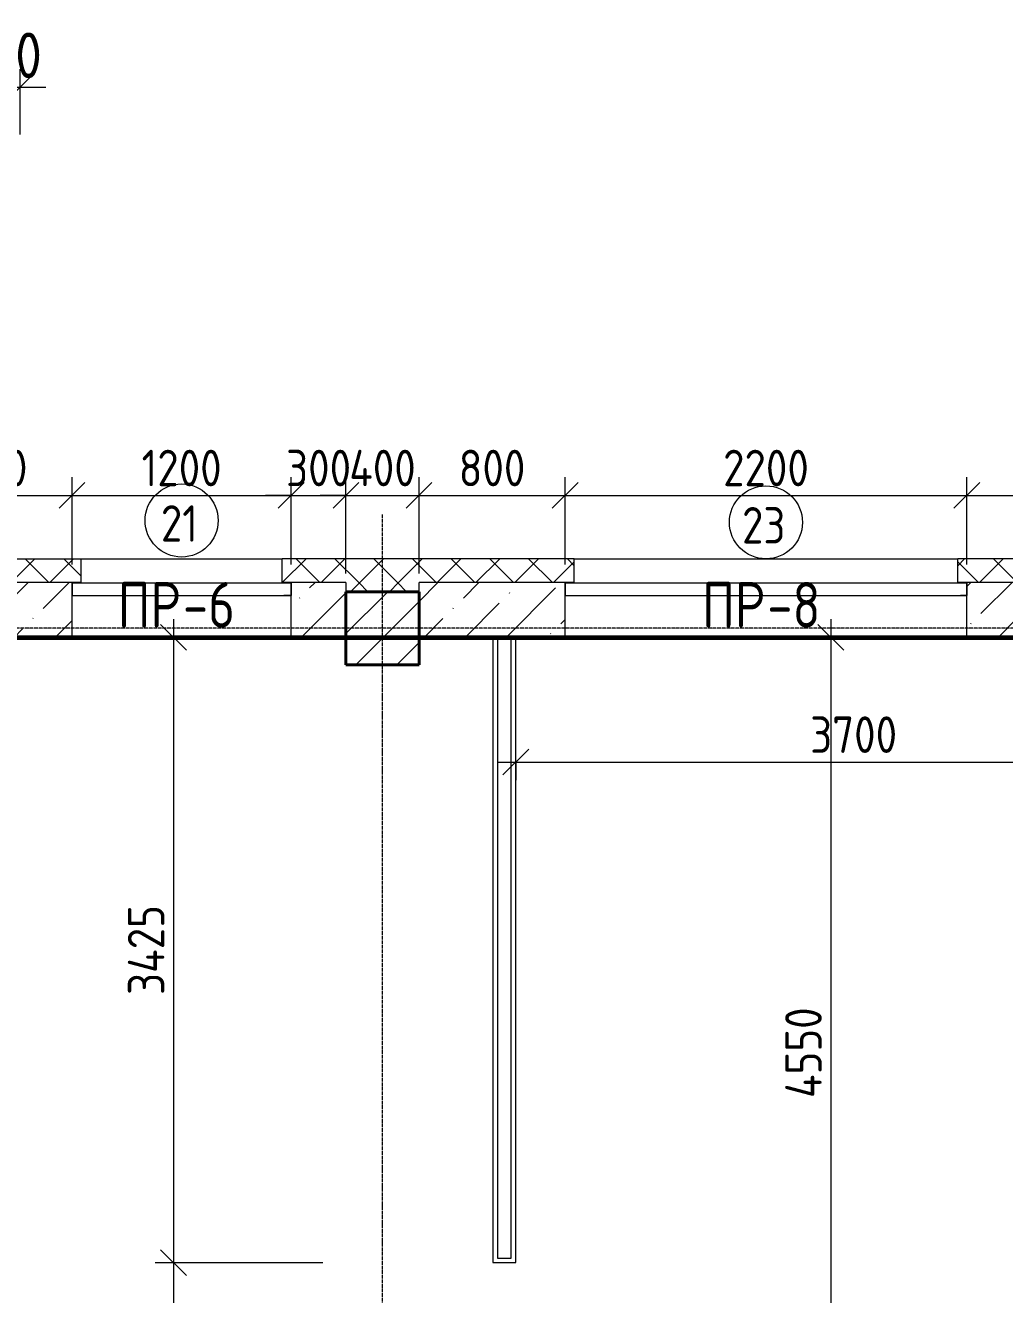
# Model space of a CAD drawing. Header units: millimetres. Extents: x -56773 to 221258, y -262288 to 26541.
# Drawn here: x 54928 to 60291, y -43110 to -36158 of the extents above; entities that cross this region are included whole.
import ezdxf

# ---------------------------------------------------------------- set-up
doc = ezdxf.new("R2010")
doc.units = ezdxf.units.MM
doc.linetypes.add('ADSK_Линия сетки', pattern=[25, 20, -2.5, 0, -2.5])
for name, color, linetype, lineweight in [('3.1 Штукатурка внешн стен для инвесторов', 5, 'Continuous', 60), ('_ Окна', 7, 'Continuous', 18), ('Марки', 7, 'Continuous', 20), ('Марки окон', 7, 'Continuous', 20), ('Несущие колонны', 7, 'Continuous', 18), ('Окна', 7, 'Continuous', 9), ('Оси', 7, 'Continuous', 9), ('Размеры', 7, 'Continuous', 9), ('Стены внутренние', 7, 'Continuous', 18), ('Стены наружные', 7, 'Continuous', 18), ('Стены несущие', 7, 'Continuous', 30), ('Стены отделка', 7, 'Continuous', 30), ('Стены штриховка', 7, 'Continuous', 9)]:
    doc.layers.add(name, color=color, linetype=linetype, lineweight=lineweight)
doc.styles.add('GOST Common_2', font='', dxfattribs={"width": 0.9, "height": 250})
doc.styles.add('GOST Common_3', font='', dxfattribs={"width": 0.9, "height": 200})
doc.styles.add('GOST Common_5', font='', dxfattribs={"width": 0.85, "height": 250})
doc.styles.get('GOST Common_2').set_extended_font_data('GOST Common')
doc.styles.get('GOST Common_3').set_extended_font_data('GOST Common')
doc.styles.get('GOST Common_5').set_extended_font_data('GOST Common')
doc.dimstyles.new('ADSK_Основной_2_0', dxfattribs={"dimscale": 304.8, "dimtxt": 201.142999, "dimasz": 0.463911, "dimexe": 0.328084, "dimexo": 0.328084, "dimgap": 0.164042, "dimtad": 1, "dimdec": 3, "dimrnd": 0.001, "dimdsep": 46, "dimtxsty": 'GOST Common_3', "dimblk1": 'OBLIQUE', "dimblk2": 'OBLIQUE', "dimsah": 1, "dimcen": 0.09, "dimdle": 0.328084, "dimazin": 2, "dimtfac": 1, "dimtdec": 4, "dimtix": 1, "dimtmove": 0, "dimatfit": 3, "dimfxl": 1, "dimtvp": 1, "dimtolj": 1, "dimtzin": 0, "dimlwd": 20, "dimlwe": 20, "dimarcsym": 2})
doc.dimstyles.new('ADSK_Основной_2_0_2', dxfattribs={"dimscale": 304.8, "dimtxt": 201.142999, "dimasz": 0.463911, "dimexe": 0.328084, "dimexo": 0.328084, "dimgap": 0.164042, "dimtad": 1, "dimdec": 3, "dimrnd": 0.001, "dimdsep": 46, "dimtxsty": 'GOST Common_3', "dimblk1": 'OBLIQUE', "dimblk2": 'OBLIQUE', "dimsah": 1, "dimcen": 0.09, "dimdle": 0.328084, "dimazin": 2, "dimtfac": 1, "dimtdec": 4, "dimtix": 1, "dimtmove": 0, "dimatfit": 3, "dimfxl": 1, "dimtvp": 1, "dimtolj": 1, "dimtzin": 0, "dimlwd": 20, "dimlwe": 20, "dimarcsym": 2})
doc.dimstyles.new('ADSK_Основной_2_0_3', dxfattribs={"dimscale": 304.8, "dimtxt": 201.142999, "dimasz": 0.463911, "dimexe": 0.328084, "dimexo": 0.328084, "dimgap": 0.164042, "dimtad": 1, "dimdec": 3, "dimrnd": 0.001, "dimdsep": 46, "dimtxsty": 'GOST Common_2', "dimblk1": 'OBLIQUE', "dimblk2": 'OBLIQUE', "dimsah": 1, "dimcen": 0.09, "dimdle": 0.328084, "dimazin": 2, "dimtfac": 1, "dimtdec": 4, "dimtix": 1, "dimtmove": 0, "dimatfit": 3, "dimfxl": 1, "dimtvp": 1, "dimtolj": 1, "dimtzin": 0, "dimlwd": 20, "dimlwe": 20, "dimarcsym": 2})
pattern_1 = [(45, (1283.93, -48864.63), (-106.066, 106.066), []), (135, (1283.93, -48864.63), (-106.066, -106.066), [])]

# ---------------------------------------------------------------- blocks, each defined once
blk = doc.blocks.new('ОКНО L14 _3СТ_RS - ОК-7_2200х2000h_противоударное-3556642-Кладочный план 1-го этажа')
at = {"layer": '_ Окна'}
for p, q in [((-1138.1, 149), (1061.9, 149)), ((-1138.1, 149), (-1138.1, 79)), ((-1138.1, 149), (-1133.1, 149)), ((1061.9, 149), (1056.9, 149)), ((1061.9, 149), (1061.9, 79)), ((-1138.1, 79), (1061.9, 79)), ((-1138.1, 79), (-1103.1, 79)), ((1061.9, 79), (1026.9, 79))]:
    blk.add_line(p, q, dxfattribs=at)
blk = doc.blocks.new('ADSK_КолоннаЖБ_Прямоугольная - 400x400 мм-1807143-Кладочный план 1-го этажа')
at = {"layer": 'Несущие колонны', "lineweight": 40}
for p, q in [((-200, 200), (200, 200)), ((-200, -200), (-200, 200)), ((200, 200), (200, -200)), ((200, -200), (-200, -200))]:
    blk.add_line(p, q, dxfattribs=at)
blk = doc.blocks.new('ОКНО L01 _СТ_RS - ОК-8_1200х2000h_противоударное-3556807-Кладочный план 1-го этажа')
at = {"layer": '_ Окна'}
for p, q in [((-638.1, 149), (561.9, 149)), ((-638.1, 149), (-638.1, 79)), ((-638.1, 149), (-633.1, 149)), ((561.9, 149), (556.9, 149)), ((561.9, 149), (561.9, 79)), ((-638.1, 79), (561.9, 79)), ((-638.1, 79), (-598.1, 79)), ((561.9, 79), (521.9, 79))]:
    blk.add_line(p, q, dxfattribs=at)
blk = doc.blocks.new('_Oblique')
at = {"color": 0, "linetype": 'ByBlock', "lineweight": -2}
blk.add_line((-0.5, -0.5), (0.5, 0.5), dxfattribs=at)
blk = doc.blocks.new('*D4249')
at = {"layer": 'Defpoints', "color": 0, "lineweight": 25, "transparency": 16777216}
for p in [(54323.9, -38632.1), (55183.9, -38732.1), (55183.9, -39210.7)]:
    blk.add_point(p, dxfattribs=at)
at = {"layer": 'Размеры', "color": 0, "lineweight": 20, "transparency": 16777216}
for p, q in [((55183.9, -39110.7), (55183.9, -38632.1)), ((54223.9, -38732.1), (55283.9, -38732.1)), ((54323.9, -38732.1), (54323.9, -38832.1))]:
    blk.add_line(p, q, dxfattribs=at)
at = {"layer": 'Размеры', "color": 0, "lineweight": 20, "transparency": 16777216, "xscale": 141.4, "yscale": 141.4, "zscale": 141.4, "rotation": 180}
blk.add_blockref('_Oblique', (54323.9, -38732.1), dxfattribs=at)
at = {"layer": 'Размеры', "color": 0, "lineweight": 20, "transparency": 16777216, "xscale": 141.4, "yscale": 141.4, "zscale": 141.4}
blk.add_blockref('_Oblique', (55183.9, -38732.1), dxfattribs=at)
at = {"layer": 'Размеры', "color": 0, "lineweight": 9, "transparency": 16777216, "insert": (54753.9, -38582.1), "char_height": 200, "width": 454.106, "attachment_point": 5, "style": 'GOST Common_3'}
blk.add_mtext('\\A1;860', dxfattribs=at)
blk = doc.blocks.new('*D4250')
at = {"layer": 'Defpoints', "color": 0, "lineweight": 25, "transparency": 16777216}
for p in [(56383.9, -38732.1), (55183.9, -39210.7), (56383.9, -39210.7)]:
    blk.add_point(p, dxfattribs=at)
at = {"layer": 'Размеры', "color": 0, "lineweight": 20, "transparency": 16777216}
for p, q in [((55183.9, -39110.7), (55183.9, -38632.1)), ((56383.9, -39110.7), (56383.9, -38632.1)), ((55083.9, -38732.1), (56483.9, -38732.1))]:
    blk.add_line(p, q, dxfattribs=at)
at = {"layer": 'Размеры', "color": 0, "lineweight": 20, "transparency": 16777216, "xscale": 141.4, "yscale": 141.4, "zscale": 141.4, "rotation": 180}
blk.add_blockref('_Oblique', (55183.9, -38732.1), dxfattribs=at)
at = {"layer": 'Размеры', "color": 0, "lineweight": 20, "transparency": 16777216, "xscale": 141.4, "yscale": 141.4, "zscale": 141.4}
blk.add_blockref('_Oblique', (56383.9, -38732.1), dxfattribs=at)
at = {"layer": 'Размеры', "color": 0, "lineweight": 9, "transparency": 16777216, "insert": (55783.9, -38582.1), "char_height": 200, "width": 560.473, "attachment_point": 5, "style": 'GOST Common_3'}
blk.add_mtext('\\A1;1200', dxfattribs=at)
blk = doc.blocks.new('*D4251')
at = {"layer": 'Defpoints', "color": 0, "lineweight": 25, "transparency": 16777216}
for p in [(56683.9, -38732.1), (56383.9, -39210.7), (56683.9, -39259.7)]:
    blk.add_point(p, dxfattribs=at)
at = {"layer": 'Размеры', "color": 0, "lineweight": 20, "transparency": 16777216}
for p, q in [((56383.9, -39110.7), (56383.9, -38632.1)), ((56683.9, -39159.7), (56683.9, -38632.1)), ((56383.9, -38732.1), (56242.5, -38732.1)), ((56383.9, -38732.1), (56683.9, -38732.1)), ((56683.9, -38732.1), (56825.3, -38732.1))]:
    blk.add_line(p, q, dxfattribs=at)
at = {"layer": 'Размеры', "color": 0, "lineweight": 20, "transparency": 16777216, "xscale": 141.4, "yscale": 141.4, "zscale": 141.4}
blk.add_blockref('_Oblique', (56383.9, -38732.1), dxfattribs=at)
at = {"layer": 'Размеры', "color": 0, "lineweight": 20, "transparency": 16777216, "xscale": 141.4, "yscale": 141.4, "zscale": 141.4, "rotation": 180}
blk.add_blockref('_Oblique', (56683.9, -38732.1), dxfattribs=at)
at = {"layer": 'Размеры', "color": 0, "lineweight": 9, "transparency": 16777216, "insert": (56533.9, -38582.1), "char_height": 200, "width": 454.106, "attachment_point": 5, "style": 'GOST Common_3'}
blk.add_mtext('\\A1;300', dxfattribs=at)
blk = doc.blocks.new('*D4252')
at = {"layer": 'Defpoints', "color": 0, "lineweight": 25, "transparency": 16777216}
for p in [(57083.9, -38732.1), (56683.9, -39259.7), (57083.9, -39259.7)]:
    blk.add_point(p, dxfattribs=at)
at = {"layer": 'Размеры', "color": 0, "lineweight": 20, "transparency": 16777216}
for p, q in [((56683.9, -39159.7), (56683.9, -38632.1)), ((57083.9, -39159.7), (57083.9, -38632.1)), ((56683.9, -38732.1), (56542.5, -38732.1)), ((56683.9, -38732.1), (57083.9, -38732.1)), ((57083.9, -38732.1), (57225.3, -38732.1))]:
    blk.add_line(p, q, dxfattribs=at)
at = {"layer": 'Размеры', "color": 0, "lineweight": 20, "transparency": 16777216, "xscale": 141.4, "yscale": 141.4, "zscale": 141.4}
blk.add_blockref('_Oblique', (56683.9, -38732.1), dxfattribs=at)
at = {"layer": 'Размеры', "color": 0, "lineweight": 20, "transparency": 16777216, "xscale": 141.4, "yscale": 141.4, "zscale": 141.4, "rotation": 180}
blk.add_blockref('_Oblique', (57083.9, -38732.1), dxfattribs=at)
at = {"layer": 'Размеры', "color": 0, "lineweight": 9, "transparency": 16777216, "insert": (56883.9, -38582.1), "char_height": 200, "width": 474.561, "attachment_point": 5, "style": 'GOST Common_3'}
blk.add_mtext('\\A1;400', dxfattribs=at)
blk = doc.blocks.new('*D4253')
at = {"layer": 'Defpoints', "color": 0, "lineweight": 25, "transparency": 16777216}
for p in [(57883.9, -38732.1), (57083.9, -39259.7), (57883.9, -39210.7)]:
    blk.add_point(p, dxfattribs=at)
at = {"layer": 'Размеры', "color": 0, "lineweight": 20, "transparency": 16777216}
for p, q in [((57083.9, -39159.7), (57083.9, -38632.1)), ((57883.9, -39110.7), (57883.9, -38632.1)), ((56983.9, -38732.1), (57983.9, -38732.1))]:
    blk.add_line(p, q, dxfattribs=at)
at = {"layer": 'Размеры', "color": 0, "lineweight": 20, "transparency": 16777216, "xscale": 141.4, "yscale": 141.4, "zscale": 141.4, "rotation": 180}
blk.add_blockref('_Oblique', (57083.9, -38732.1), dxfattribs=at)
at = {"layer": 'Размеры', "color": 0, "lineweight": 20, "transparency": 16777216, "xscale": 141.4, "yscale": 141.4, "zscale": 141.4}
blk.add_blockref('_Oblique', (57883.9, -38732.1), dxfattribs=at)
at = {"layer": 'Размеры', "color": 0, "lineweight": 9, "transparency": 16777216, "insert": (57483.9, -38582.1), "char_height": 200, "width": 454.106, "attachment_point": 5, "style": 'GOST Common_3'}
blk.add_mtext('\\A1;800', dxfattribs=at)
blk = doc.blocks.new('*D4254')
at = {"layer": 'Defpoints', "color": 0, "lineweight": 25, "transparency": 16777216}
for p in [(60083.9, -38732.1), (57883.9, -39210.7), (60083.9, -39210.7)]:
    blk.add_point(p, dxfattribs=at)
at = {"layer": 'Размеры', "color": 0, "lineweight": 20, "transparency": 16777216}
for p, q in [((57883.9, -39110.7), (57883.9, -38632.1)), ((60083.9, -39110.7), (60083.9, -38632.1)), ((57783.9, -38732.1), (60183.9, -38732.1))]:
    blk.add_line(p, q, dxfattribs=at)
at = {"layer": 'Размеры', "color": 0, "lineweight": 20, "transparency": 16777216, "xscale": 141.4, "yscale": 141.4, "zscale": 141.4, "rotation": 180}
blk.add_blockref('_Oblique', (57883.9, -38732.1), dxfattribs=at)
at = {"layer": 'Размеры', "color": 0, "lineweight": 20, "transparency": 16777216, "xscale": 141.4, "yscale": 141.4, "zscale": 141.4}
blk.add_blockref('_Oblique', (60083.9, -38732.1), dxfattribs=at)
at = {"layer": 'Размеры', "color": 0, "lineweight": 9, "transparency": 16777216, "insert": (58983.9, -38582.1), "char_height": 200, "width": 605.475, "attachment_point": 5, "style": 'GOST Common_3'}
blk.add_mtext('\\A1;2200', dxfattribs=at)
blk = doc.blocks.new('*D4255')
at = {"layer": 'Defpoints', "color": 0, "lineweight": 25, "transparency": 16777216}
for p in [(62683.9, -38732.1), (60083.9, -39210.7), (62683.9, -39259.7)]:
    blk.add_point(p, dxfattribs=at)
at = {"layer": 'Размеры', "color": 0, "lineweight": 20, "transparency": 16777216}
for p, q in [((60083.9, -39110.7), (60083.9, -38632.1)), ((62683.9, -39159.7), (62683.9, -38632.1)), ((59983.9, -38732.1), (62783.9, -38732.1))]:
    blk.add_line(p, q, dxfattribs=at)
at = {"layer": 'Размеры', "color": 0, "lineweight": 20, "transparency": 16777216, "xscale": 141.4, "yscale": 141.4, "zscale": 141.4, "rotation": 180}
blk.add_blockref('_Oblique', (60083.9, -38732.1), dxfattribs=at)
at = {"layer": 'Размеры', "color": 0, "lineweight": 20, "transparency": 16777216, "xscale": 141.4, "yscale": 141.4, "zscale": 141.4}
blk.add_blockref('_Oblique', (62683.9, -38732.1), dxfattribs=at)
at = {"layer": 'Размеры', "color": 0, "lineweight": 9, "transparency": 16777216, "insert": (61383.9, -38582.1), "char_height": 200, "width": 605.475, "attachment_point": 5, "style": 'GOST Common_3'}
blk.add_mtext('\\A1;2600', dxfattribs=at)
blk = doc.blocks.new('*D3875')
at = {"layer": 'Defpoints', "color": 0, "lineweight": 25, "transparency": 16777216}
for p in [(57613.9, -40092.6), (61313.9, -40092.6), (61313.9, -40192.6)]:
    blk.add_point(p, dxfattribs=at)
at = {"layer": 'Размеры', "color": 0, "lineweight": 20, "transparency": 16777216}
for p, q in [((57513.9, -40192.6), (61413.9, -40192.6)), ((57613.9, -40192.6), (57613.9, -40292.6)), ((61313.9, -40192.6), (61313.9, -40292.6))]:
    blk.add_line(p, q, dxfattribs=at)
at = {"layer": 'Размеры', "color": 0, "lineweight": 20, "transparency": 16777216, "xscale": 141.4, "yscale": 141.4, "zscale": 141.4, "rotation": 180}
blk.add_blockref('_Oblique', (57613.9, -40192.6), dxfattribs=at)
at = {"layer": 'Размеры', "color": 0, "lineweight": 20, "transparency": 16777216, "xscale": 141.4, "yscale": 141.4, "zscale": 141.4}
blk.add_blockref('_Oblique', (61313.9, -40192.6), dxfattribs=at)
at = {"layer": 'Размеры', "color": 0, "lineweight": 9, "transparency": 16777216, "insert": (59463.9, -40042.6), "char_height": 200, "width": 605.475, "attachment_point": 5, "style": 'GOST Common_3'}
blk.add_mtext('\\A1;3700', dxfattribs=at)
blk = doc.blocks.new('*D3876')
at = {"layer": 'Defpoints', "color": 0, "lineweight": 25, "transparency": 16777216}
for p in [(59439.3, -39509.7), (59339.3, -44059.7), (59513.9, -44059.7)]:
    blk.add_point(p, dxfattribs=at)
at = {"layer": 'Размеры', "color": 0, "lineweight": 20, "transparency": 16777216}
for p, q in [((59339.3, -39409.7), (59339.3, -44159.7)), ((59339.3, -39509.7), (59239.3, -39509.7)), ((59413.9, -44059.7), (59239.3, -44059.7))]:
    blk.add_line(p, q, dxfattribs=at)
at = {"layer": 'Размеры', "color": 0, "lineweight": 20, "transparency": 16777216, "xscale": 141.4, "yscale": 141.4, "zscale": 141.4}
for p, rotation in [((59339.3, -39509.7), 90), ((59339.3, -44059.7), 270)]:
    blk.add_blockref('_Oblique', p, dxfattribs=dict(at, rotation=rotation))
at = {"layer": 'Размеры', "color": 0, "lineweight": 9, "transparency": 16777216, "insert": (59189.3, -41784.7), "char_height": 200, "width": 625.93, "attachment_point": 5, "rotation": 90, "style": 'GOST Common_3'}
blk.add_mtext('\\A1;4550', dxfattribs=at)
blk = doc.blocks.new('*D3880')
at = {"layer": 'Defpoints', "color": 0, "lineweight": 25, "transparency": 16777216}
for p in [(55839.6, -39509.7), (55739.7, -42934.7), (56657, -42934.7)]:
    blk.add_point(p, dxfattribs=at)
at = {"layer": 'Размеры', "color": 0, "lineweight": 20, "transparency": 16777216}
for p, q in [((55739.7, -39409.7), (55739.7, -43034.7)), ((55739.6, -39509.7), (55639.7, -39509.7)), ((56557, -42934.7), (55639.7, -42934.7))]:
    blk.add_line(p, q, dxfattribs=at)
at = {"layer": 'Размеры', "color": 0, "lineweight": 20, "transparency": 16777216, "xscale": 141.4, "yscale": 141.4, "zscale": 141.4}
for p, rotation in [((55739.7, -39509.7), 90), ((55739.7, -42934.7), 270)]:
    blk.add_blockref('_Oblique', p, dxfattribs=dict(at, rotation=rotation))
at = {"layer": 'Размеры', "color": 0, "lineweight": 9, "transparency": 16777216, "insert": (55589.7, -41222.2), "char_height": 200, "width": 625.93, "attachment_point": 5, "rotation": 90, "style": 'GOST Common_3'}
blk.add_mtext('\\A1;3425', dxfattribs=at)
blk = doc.blocks.new('*D3881')
at = {"layer": 'Defpoints', "color": 0, "lineweight": 25, "transparency": 16777216}
for p in [(56657, -42934.7), (55739.7, -44034.7), (56657, -44034.7)]:
    blk.add_point(p, dxfattribs=at)
at = {"layer": 'Размеры', "color": 0, "lineweight": 20, "transparency": 16777216}
for p, q in [((55739.7, -42834.7), (55739.7, -44134.7)), ((56557, -42934.7), (55639.7, -42934.7)), ((56557, -44034.7), (55639.7, -44034.7))]:
    blk.add_line(p, q, dxfattribs=at)
at = {"layer": 'Размеры', "color": 0, "lineweight": 20, "transparency": 16777216, "xscale": 141.4, "yscale": 141.4, "zscale": 141.4}
for p, rotation in [((55739.7, -42934.7), 90), ((55739.7, -44034.7), 270)]:
    blk.add_blockref('_Oblique', p, dxfattribs=dict(at, rotation=rotation))
at = {"layer": 'Размеры', "color": 0, "lineweight": 9, "transparency": 16777216, "insert": (55589.7, -43484.7), "char_height": 200, "width": 515.472, "attachment_point": 5, "rotation": 90, "style": 'GOST Common_3'}
blk.add_mtext('\\A1;1100', dxfattribs=at)
blk = doc.blocks.new('*D3902')
at = {"layer": 'Defpoints', "color": 0, "lineweight": 25, "transparency": 16777216}
for p in [(54898.9, -36496.7), (54698.9, -36854.7), (54898.9, -36854.7)]:
    blk.add_point(p, dxfattribs=at)
at = {"layer": 'Размеры', "color": 0, "lineweight": 20, "transparency": 16777216}
for p, q in [((54698.9, -36754.7), (54698.9, -36396.7)), ((54898.9, -36754.7), (54898.9, -36396.7)), ((54698.9, -36496.7), (54557.5, -36496.7)), ((54698.9, -36496.7), (54898.9, -36496.7)), ((54898.9, -36496.7), (55040.3, -36496.7))]:
    blk.add_line(p, q, dxfattribs=at)
at = {"layer": 'Размеры', "color": 0, "lineweight": 20, "transparency": 16777216, "xscale": 141.4, "yscale": 141.4, "zscale": 141.4}
blk.add_blockref('_Oblique', (54698.9, -36496.7), dxfattribs=at)
at = {"layer": 'Размеры', "color": 0, "lineweight": 20, "transparency": 16777216, "xscale": 141.4, "yscale": 141.4, "zscale": 141.4, "rotation": 180}
blk.add_blockref('_Oblique', (54898.9, -36496.7), dxfattribs=at)
at = {"layer": 'Размеры', "color": 0, "lineweight": 9, "transparency": 16777216, "insert": (54798.9, -36321.7), "char_height": 250, "width": 454.106, "attachment_point": 5, "style": 'GOST Common_2'}
blk.add_mtext('\\A1;200', dxfattribs=at)
blk = doc.blocks.new('М_окна1 - Маркировка типоразмера-1510237-Кладочный план 1-го этажа')
at = {"layer": 'Марки окон'}
blk.add_circle((0, 0), 2, dxfattribs=at)

msp = doc.modelspace()

# ---------------------------------------------------------------- hatches: boundary and pattern name
at = {"layer": 'Несущие колонны', "lineweight": 9}
h = msp.add_hatch(dxfattribs=at)
h.set_pattern_fill('FP_3', color=256, style=0, pattern_type=2)
h.set_pattern_definition([(45, (1283.93, -48864.63), (-224.5064, 224.5064), []), (45, (1508.44, -48864.63), (-224.5064, 224.5064), [396.875, -79.375, 3.353, -76.022])])
h.paths.add_polyline_path([(56683.9343, -39659.6624), (57083.9343, -39659.6624), (57083.9343, -39259.6624), (56683.9343, -39259.6624)])
at = {"layer": 'Стены внутренние', "lineweight": 9}
h = msp.add_hatch(dxfattribs=at)
h.set_pattern_fill('FP_1', color=256, style=0, pattern_type=2)
h.set_pattern_definition([(45, (1283.93, -48864.63), (84.18955, 308.69595), [396.875, -79.375, 3.353, -76.022])])
h.paths.add_polyline_path([(50883.9343, -39509.6624), (51023.9343, -39509.6624), (51023.9343, -39209.6624), (50883.9343, -39209.6624)])
h.paths.add_polyline_path([(55183.9343, -39509.6624), (55183.9343, -39210.6624), (54323.9343, -39209.6624), (54323.9343, -39509.6624), (54688.9343, -39509.6624)])
h.paths.add_polyline_path([(62683.9343, -39509.6624), (62683.9343, -39209.6624), (60083.9343, -39210.6624), (60083.9343, -39509.6624), (61433.9343, -39509.6624)])
h.paths.add_polyline_path([(52493.9343, -39509.6624), (53173.9343, -39509.6624), (53173.9343, -39209.6624), (52403.9343, -39209.6624), (52403.9343, -39509.6624), (52463.9343, -39509.6624)])
h.paths.add_polyline_path([(57883.9343, -39509.6624), (57883.9343, -39210.6624), (57083.9343, -39209.6624), (57083.9343, -39509.6624), (57613.9343, -39509.6624)])
h.paths.add_polyline_path([(56683.9343, -39509.6624), (56683.9343, -39209.6624), (56383.9343, -39210.6624), (56383.9343, -39509.6624)])
at = {"layer": 'Стены наружные', "lineweight": 9}
h = msp.add_hatch(dxfattribs=at)
h.set_pattern_fill('FP_4', color=256, style=0, pattern_type=2)
h.set_pattern_definition(pattern_1)
h.paths.add_polyline_path([(55233.9343, -39209.6624), (55233.9343, -39079.6624), (54323.9343, -39079.6624), (54323.9343, -39209.6624)])
h.paths.add_polyline_path([(52403.9343, -39209.6624), (53173.9343, -39209.6624), (53173.9343, -39079.6624), (52403.9343, -39079.6624)])
h.paths.add_polyline_path([(62683.9343, -39209.6624), (62683.9343, -39079.6624), (60033.9343, -39079.6624), (60033.9343, -39209.6624), (61329.6592, -39209.6624)])
h.paths.add_polyline_path([(51022.3524, -39209.6624), (51023.9343, -39209.6624), (51023.9343, -39079.6624), (50883.9343, -39079.6624), (50883.9343, -39209.6624)])
h.paths.add_polyline_path([(56683.9343, -39209.6624), (57933.9343, -39209.6624), (57933.9343, -39079.6624), (56333.9343, -39079.6624), (56333.9343, -39209.6624)])
h = msp.add_hatch(dxfattribs=at)
h.set_pattern_fill('FP_4', color=256, style=0, pattern_type=2)
h.set_pattern_definition(pattern_1)
h.paths.add_polyline_path([(56683.9343, -39259.6624), (57083.9343, -39259.6624), (57083.9343, -39209.6624), (56683.9343, -39209.6624)])

# ---------------------------------------------------------------- linework, layer by layer
at = {"layer": '3.1 Штукатурка внешн стен для инвесторов'}
msp.add_lwpolyline([(50983.9343, -40559.6624), (52763.9343, -40559.6624), (52763.9343, -39509.6624), (54563.9343, -39509.6624), (61313.9343, -39509.6624)], dxfattribs=at)
at = {"layer": 'Несущие колонны', "lineweight": 9}
for p, q in [((57083.9343, -39259.6624), (56683.9343, -39259.6624)), ((56683.9343, -39259.6624), (56683.9343, -39659.6624)), ((57083.9343, -39659.6624), (57083.9343, -39259.6624)), ((56683.9343, -39659.6624), (57083.9343, -39659.6624))]:
    msp.add_line(p, q, dxfattribs=at)
at = {"layer": 'Оси', "linetype": 'ADSK_Линия сетки', "lineweight": 5}
for p, q in [((56883.9343, -59838.5137), (56883.9343, -38837.1863)), ((63681.4538, -39459.6624), (-23956.1623, -39459.6624))]:
    msp.add_line(p, q, dxfattribs=at)
at = {"layer": 'Стены внутренние', "lineweight": 5}
for p, q in [((56383.9343, -39509.6624), (55183.9343, -39509.6624)), ((60083.9343, -39509.6624), (57883.9343, -39509.6624))]:
    msp.add_line(p, q, dxfattribs=at)
at = {"layer": 'Стены наружные', "lineweight": 9}
for p, q in [((55233.9343, -39079.6624), (56333.9343, -39079.6624)), ((57933.9343, -39079.6624), (60033.9343, -39079.6624))]:
    msp.add_line(p, q, dxfattribs=at)
at = {"layer": 'Стены несущие', "lineweight": 9}
for p, q in [((55183.9343, -39210.6624), (55233.9343, -39210.6624)), ((55183.9343, -39509.6624), (55183.9343, -39210.6624)), ((55233.9343, -39209.6624), (55233.9343, -39210.6624)), ((56333.9343, -39209.6624), (56333.9343, -39210.6624)), ((56333.9343, -39210.6624), (56383.9343, -39210.6624)), ((56383.9343, -39509.6624), (56383.9343, -39210.6624)), ((56683.9343, -39509.6624), (56683.9343, -39259.6624)), ((57083.9343, -39509.6624), (57083.9343, -39259.6624)), ((57883.9343, -39210.6624), (57933.9343, -39210.6624)), ((57883.9343, -39509.6624), (57883.9343, -39210.6624)), ((57933.9343, -39209.6624), (57933.9343, -39210.6624)), ((60033.9343, -39209.6624), (60033.9343, -39210.6624)), ((60033.9343, -39210.6624), (60083.9343, -39210.6624)), ((60083.9343, -39509.6624), (60083.9343, -39210.6624)), ((54688.9343, -39509.6624), (55183.9343, -39509.6624)), ((56683.9343, -39509.6624), (56383.9343, -39509.6624)), ((57083.9343, -39509.6624), (57488.9343, -39509.6624)), ((57488.9343, -39509.6624), (57488.9343, -42934.6624)), ((57613.9343, -39509.6624), (57883.9343, -39509.6624)), ((57613.9343, -42934.6624), (57613.9343, -39509.6624)), ((61313.9343, -39509.6624), (60083.9343, -39509.6624)), ((57488.9343, -42934.6624), (57613.9343, -42934.6624))]:
    msp.add_line(p, q, dxfattribs=at)
at = {"layer": 'Стены отделка', "lineweight": 18}
for p, q in [((54323.9343, -39079.6624), (55233.9343, -39079.6624)), ((55233.9343, -39209.6624), (55233.9343, -39079.6624)), ((57933.9343, -39079.6624), (56333.9343, -39079.6624)), ((56333.9343, -39209.6624), (56333.9343, -39079.6624)), ((57933.9343, -39209.6624), (57933.9343, -39079.6624)), ((63263.9343, -39079.6624), (60033.9343, -39079.6624)), ((60033.9343, -39209.6624), (60033.9343, -39079.6624)), ((56683.9343, -39209.6624), (56683.9343, -39259.6624)), ((56683.9343, -39259.6624), (57083.9343, -39259.6624)), ((57083.9343, -39259.6624), (57083.9343, -39209.6624))]:
    msp.add_line(p, q, dxfattribs=at)
at = {"layer": 'Стены штриховка', "lineweight": 9}
for p, q in [((55233.9343, -39209.6624), (54323.9343, -39209.6624)), ((56683.9343, -39209.6624), (56333.9343, -39209.6624)), ((57933.9343, -39209.6624), (57083.9343, -39209.6624)), ((62683.9343, -39209.6624), (60033.9343, -39209.6624)), ((57613.9343, -39509.6624), (57488.9343, -39509.6624)), ((57513.9343, -39509.6624), (57513.9343, -42909.6624)), ((57588.9343, -42909.6624), (57588.9343, -39509.6624)), ((57513.9343, -42909.6624), (57588.9343, -42909.6624))]:
    msp.add_line(p, q, dxfattribs=at)

# ---------------------------------------------------------------- block references
at = {"layer": 'Марки окон', "xscale": 99.99999999999993, "yscale": 99.99999999999993, "zscale": 99.99999999999993}
for p in [(55783.9343, -38869.6624), (58983.9343, -38879.6624)]:
    msp.add_blockref('М_окна1 - Маркировка типоразмера-1510237-Кладочный план 1-го этажа', p, dxfattribs=at)
at = {"layer": 'Несущие колонны', "lineweight": 40, "rotation": 89.9999999999999}
msp.add_blockref('ADSK_КолоннаЖБ_Прямоугольная - 400x400 мм-1807143-Кладочный план 1-го этажа', (56883.9343, -39459.6624), dxfattribs=at)
at = {"layer": 'Окна'}
for name, p in [('ОКНО L01 _СТ_RS - ОК-8_1200х2000h_противоударное-3556807-Кладочный план 1-го этажа', (55822.0343, -39359.6624)), ('ОКНО L14 _3СТ_RS - ОК-7_2200х2000h_противоударное-3556642-Кладочный план 1-го этажа', (59022.0343, -39359.6624))]:
    msp.add_blockref(name, p, dxfattribs=at)

# ---------------------------------------------------------------- texts
at = {"layer": 'Марки', "lineweight": 9, "char_height": 250, "attachment_point": 1, "style": 'GOST Common_5'}
for s, insert, width in [('ПР', (55434.0035, -39206.6813), 432.91125), ('-6', (55791.191, -39206.6813), 389.620125), ('ПР', (58634.0035, -39206.6813), 432.91125), ('-8', (58991.191, -39206.6813), 389.620125)]:
    msp.add_mtext(s, dxfattribs=dict(at, insert=insert, width=width))
at = {"layer": 'Марки окон', "lineweight": 5, "char_height": 200, "attachment_point": 1, "style": 'GOST Common_2'}
for s, insert, width in [('21', (55670.0769, -38785.8771), 266.961937), ('23', (58852.5269, -38795.8771), 310.253062)]:
    msp.add_mtext(s, dxfattribs=dict(at, insert=insert, width=width))

# ---------------------------------------------------------------- dimensions: what is measured, and where the dimension line sits
at = {"layer": 'Размеры', "lineweight": 9}
for base, p1, p2, dimstyle, override, picture, middle in [((54898.9343, -36496.7378), (54698.9343, -36854.6624), (54898.9343, -36854.6624), 'ADSK_Основной_2_0_3', {"dimpost": '<>', "dimfxl": 200}, '*D3902', (54798.9343, -36321.7378)), ((55183.9343, -38732.0831), (54323.9343, -38632.0982), (55183.9343, -39210.6624), 'ADSK_Основной_2_0', {"dimpost": '<>', "dimfxl": 1036.50205}, '*D4249', (54753.9343, -38582.0831)), ((56383.9343, -38732.0831), (55183.9343, -39210.6624), (56383.9343, -39210.6624), 'ADSK_Основной_2_0', {"dimpost": '<>', "dimfxl": 1200}, '*D4250', (55783.9343, -38582.0831)), ((56683.9343, -38732.0831), (56383.9343, -39210.6624), (56683.9343, -39259.6624), 'ADSK_Основной_2_0', {"dimpost": '<>', "dimfxl": 303.975328}, '*D4251', (56533.9343, -38582.0831)), ((57083.9343, -38732.0831), (56683.9343, -39259.6624), (57083.9343, -39259.6624), 'ADSK_Основной_2_0', {"dimpost": '<>', "dimfxl": 400}, '*D4252', (56883.9343, -38582.0831)), ((57883.9343, -38732.0831), (57083.9343, -39259.6624), (57883.9343, -39210.6624), 'ADSK_Основной_2_0', {"dimpost": '<>', "dimfxl": 801.49922}, '*D4253', (57483.9343, -38582.0831)), ((60083.9343, -38732.0831), (57883.9343, -39210.6624), (60083.9343, -39210.6624), 'ADSK_Основной_2_0', {"dimpost": '<>', "dimfxl": 2200}, '*D4254', (58983.9343, -38582.0831)), ((62683.9343, -38732.0831), (60083.9343, -39210.6624), (62683.9343, -39259.6624), 'ADSK_Основной_2_0', {"dimpost": '<>', "dimfxl": 2600.46169}, '*D4255', (61383.9343, -38582.0831)), ((61313.9343, -40192.6214), (57613.9343, -40092.6365), (61313.9343, -40092.6365), 'ADSK_Основной_2_0_2', {"dimpost": '<>', "dimfxl": 3700}, '*D3875', (59463.9343, -40042.6214))]:
    dim = msp.add_linear_dim(base=base, p1=p1, p2=p2, dimstyle=dimstyle, override=override, dxfattribs=at)
    dim.commit()
    dim.dimension.update_dxf_attribs({"geometry": picture, "text_midpoint": middle})
for base, p1, p2, override, picture, middle in [((55739.6551, -42934.6624), (55839.64, -39509.6624), (56656.9607, -42934.6624), {"dimpost": '<>', "dimfxl": 3521.169999}, '*D3880', (55589.6551, -41222.1624)), ((59339.3489, -44059.6624), (59439.3338, -39509.6624), (59513.9343, -44059.6624), {"dimpost": '<>', "dimfxl": 4550.611524}, '*D3876', (59189.3489, -41784.6624)), ((55739.6551, -44034.6624), (56656.9607, -42934.6624), (56656.9607, -44034.6624), {"dimpost": '<>', "dimfxl": 1100}, '*D3881', (55589.6551, -43484.6624))]:
    dim = msp.add_linear_dim(base=base, p1=p1, p2=p2, angle=90, dimstyle='ADSK_Основной_2_0_2', override=override, dxfattribs=at)
    dim.commit()
    dim.dimension.update_dxf_attribs({"geometry": picture, "text_midpoint": middle})

doc.saveas('drawing.dxf')
